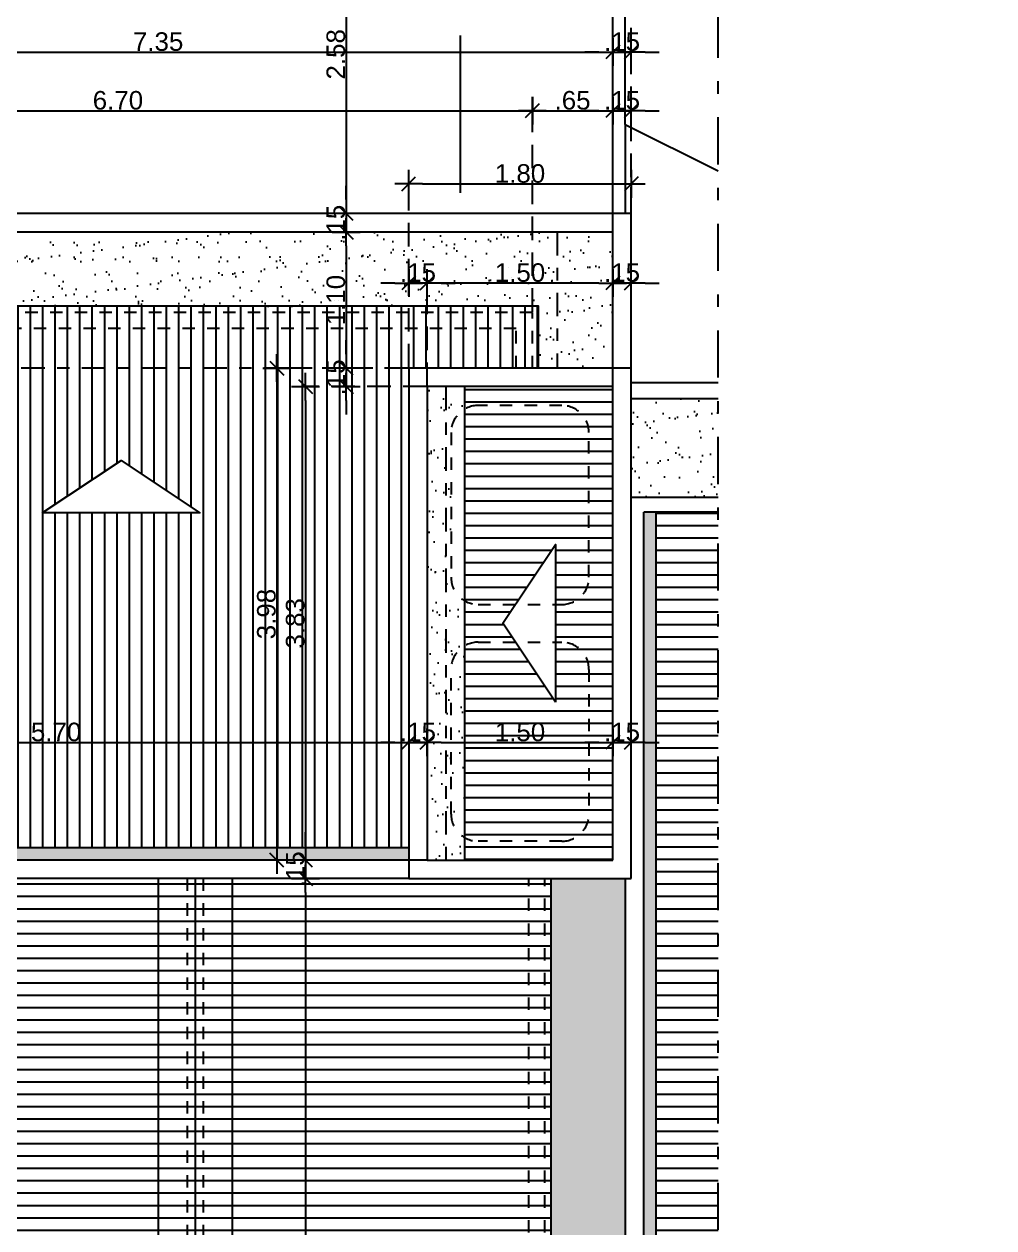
# Model space of a CAD drawing. Header units: millimetres. Extents: x 1974 to 2225, y 1614 to 1800.
# Drawn here: x 2063.45 to 2071.29, y 1635.02 to 1644.76 of the extents above; entities that cross this region are included whole.
import ezdxf

# ---------------------------------------------------------------- set-up
doc = ezdxf.new("R2010")
doc.units = ezdxf.units.MM
doc.header["$LTSCALE"] = 0.03
doc.header["$PDMODE"] = 34
doc.linetypes.add('DASHDOT', pattern=[25.4, 12.7, -6.35, 0, -6.35])
doc.linetypes.add('HIDDEN', pattern=[9.525, 6.35, -3.175])
for name, color, linetype in [('COTA', 250, 'Continuous'), ('PL09', 9, 'Continuous'), ('PL250', 250, 'Continuous'), ('PL251', 251, 'Continuous'), ('PL3', 3, 'Continuous'), ('PL4', 4, 'Continuous'), ('PL5', 5, 'Continuous'), ('PL6', 6, 'Continuous'), ('Projeção', 250, 'HIDDEN')]:
    doc.layers.add(name, color=color, linetype=linetype)
doc.styles.get("Standard").update_dxf_attribs({"font": 'arial.ttf'})
doc.dimstyles.new('TICK01', dxfattribs={"dimscale": 0, "dimtxt": 2, "dimasz": 1.5, "dimexe": 0.18, "dimexo": 0.06, "dimgap": 0.09, "dimtad": 1, "dimzin": 4, "dimdsep": 46, "dimtxsty": 'Standard', "dimblk": 'TICK1', "dimcen": 0.09, "dimclrd": 256, "dimclre": 256, "dimclrt": 4, "dimaunit": 1, "dimadec": 0, "dimazin": 0, "dimtfac": 1, "dimtix": 1, "dimtmove": 2, "dimatfit": 3, "dimldrblk": 'TICK1', "dimfxl": 1, "dimtolj": 1, "dimtzin": 12, "dimarcsym": 0})
pattern_1 = [(0, (0, 0), (0, 0.1), [])]

# ---------------------------------------------------------------- blocks, each defined once
blk = doc.blocks.new('TICK1')
for p, q in [((0, 1), (0, -1)), ((-1, 0), (1, 0)), ((0.5, 0.5), (-0.5, -0.5))]:
    blk.add_line(p, q)
blk = doc.blocks.new('*D66')
at = {"layer": 'COTA', "linetype": 'HIDDEN', "lineweight": -2, "transparency": 16777216}
for p, q in [((2060.8561, 1643.0779), (2060.8561, 1644.0688)), ((2067.5581, 1642.4279), (2067.5581, 1644.0688))]:
    blk.add_line(p, q, dxfattribs=at)
at = {"layer": 'COTA', "lineweight": -2, "transparency": 16777216}
blk.add_line((2060.9686, 1644.0553), (2067.4456, 1644.0553), dxfattribs=at)
at = {"layer": 'DEFPOINTS', "color": 0, "transparency": 16777216}
for p in [(2067.5581, 1644.0553), (2060.8561, 1643.0734), (2067.5581, 1642.4234)]:
    blk.add_point(p, dxfattribs=at)
at = {"layer": 'COTA', "lineweight": -2, "transparency": 16777216, "xscale": 0.112499999905691, "yscale": 0.112499999905691, "zscale": 0.112499999905691, "rotation": 180}
blk.add_blockref('TICK1', (2060.8561, 1644.0553), dxfattribs=at)
at = {"layer": 'COTA', "lineweight": -2, "transparency": 16777216, "xscale": 0.112499999905691, "yscale": 0.112499999905691, "zscale": 0.112499999905691}
blk.add_blockref('TICK1', (2067.5581, 1644.0553), dxfattribs=at)
at = {"layer": 'COTA', "color": 4, "transparency": 16777216, "insert": (2064.2071, 1644.1386), "char_height": 0.15, "attachment_point": 5}
blk.add_mtext('\\A1;6.70', dxfattribs=at)
blk = doc.blocks.new('*D67')
at = {"layer": 'COTA', "linetype": 'HIDDEN', "lineweight": -2, "transparency": 16777216}
for p, q in [((2067.5581, 1642.4279), (2067.5581, 1644.0688)), ((2068.2081, 1643.0779), (2068.2081, 1644.0688))]:
    blk.add_line(p, q, dxfattribs=at)
at = {"layer": 'COTA', "lineweight": -2, "transparency": 16777216}
blk.add_line((2067.6706, 1644.0553), (2068.0956, 1644.0553), dxfattribs=at)
at = {"layer": 'DEFPOINTS', "color": 0, "transparency": 16777216}
for p in [(2068.2081, 1644.0553), (2068.2081, 1643.0734), (2067.5581, 1642.4234)]:
    blk.add_point(p, dxfattribs=at)
at = {"layer": 'COTA', "lineweight": -2, "transparency": 16777216, "xscale": 0.112499999905691, "yscale": 0.112499999905691, "zscale": 0.112499999905691, "rotation": 180}
blk.add_blockref('TICK1', (2067.5581, 1644.0553), dxfattribs=at)
at = {"layer": 'COTA', "lineweight": -2, "transparency": 16777216, "xscale": 0.112499999905691, "yscale": 0.112499999905691, "zscale": 0.112499999905691}
blk.add_blockref('TICK1', (2068.2081, 1644.0553), dxfattribs=at)
at = {"layer": 'COTA', "color": 4, "transparency": 16777216, "insert": (2067.8831, 1644.1386), "char_height": 0.15, "attachment_point": 5}
blk.add_mtext('\\A1;.65', dxfattribs=at)
blk = doc.blocks.new('*D68')
at = {"layer": 'COTA', "lineweight": -2, "transparency": 16777216}
for p, q in [((2068.0956, 1644.0553), (2067.9831, 1644.0553)), ((2068.2081, 1644.0553), (2068.3581, 1644.0553)), ((2068.4706, 1644.0553), (2068.5831, 1644.0553))]:
    blk.add_line(p, q, dxfattribs=at)
at = {"layer": 'COTA', "linetype": 'HIDDEN', "lineweight": -2, "transparency": 16777216}
for p, q in [((2068.2081, 1643.0779), (2068.2081, 1644.0688)), ((2068.3581, 1643.2279), (2068.3581, 1644.0688))]:
    blk.add_line(p, q, dxfattribs=at)
at = {"layer": 'DEFPOINTS', "color": 0, "transparency": 16777216}
for p in [(2068.3581, 1644.0553), (2068.3581, 1643.2234), (2068.2081, 1643.0734)]:
    blk.add_point(p, dxfattribs=at)
at = {"layer": 'COTA', "lineweight": -2, "transparency": 16777216, "xscale": 0.112499999905691, "yscale": 0.112499999905691, "zscale": 0.112499999905691}
blk.add_blockref('TICK1', (2068.2081, 1644.0553), dxfattribs=at)
at = {"layer": 'COTA', "lineweight": -2, "transparency": 16777216, "xscale": 0.112499999905691, "yscale": 0.112499999905691, "zscale": 0.112499999905691, "rotation": 180}
blk.add_blockref('TICK1', (2068.3581, 1644.0553), dxfattribs=at)
at = {"layer": 'COTA', "color": 4, "transparency": 16777216, "insert": (2068.2831, 1644.1386), "char_height": 0.15, "attachment_point": 5}
blk.add_mtext('\\A1;.15', dxfattribs=at)
blk = doc.blocks.new('*D70')
at = {"layer": 'COTA', "linetype": 'HIDDEN', "lineweight": -2, "transparency": 16777216}
for p, q in [((2060.8561, 1644.0598), (2060.8561, 1644.5435)), ((2068.2081, 1644.0598), (2068.2081, 1644.5435))]:
    blk.add_line(p, q, dxfattribs=at)
at = {"layer": 'COTA', "lineweight": -2, "transparency": 16777216}
blk.add_line((2060.9686, 1644.53), (2068.0956, 1644.53), dxfattribs=at)
at = {"layer": 'DEFPOINTS', "color": 0, "transparency": 16777216}
for p in [(2068.2081, 1644.53), (2060.8561, 1644.0553), (2068.2081, 1644.0553)]:
    blk.add_point(p, dxfattribs=at)
at = {"layer": 'COTA', "lineweight": -2, "transparency": 16777216, "xscale": 0.112499999905691, "yscale": 0.112499999905691, "zscale": 0.112499999905691, "rotation": 180}
blk.add_blockref('TICK1', (2060.8561, 1644.53), dxfattribs=at)
at = {"layer": 'COTA', "lineweight": -2, "transparency": 16777216, "xscale": 0.112499999905691, "yscale": 0.112499999905691, "zscale": 0.112499999905691}
blk.add_blockref('TICK1', (2068.2081, 1644.53), dxfattribs=at)
at = {"layer": 'COTA', "color": 4, "transparency": 16777216, "insert": (2064.5321, 1644.6134), "char_height": 0.15, "attachment_point": 5}
blk.add_mtext('\\A1;7.35', dxfattribs=at)
blk = doc.blocks.new('*D71')
at = {"layer": 'COTA', "linetype": 'HIDDEN', "lineweight": -2, "transparency": 16777216}
for p, q in [((2068.2081, 1644.0598), (2068.2081, 1644.5435)), ((2068.3581, 1644.0598), (2068.3581, 1644.5435))]:
    blk.add_line(p, q, dxfattribs=at)
at = {"layer": 'COTA', "lineweight": -2, "transparency": 16777216}
for p, q in [((2068.0956, 1644.53), (2067.9831, 1644.53)), ((2068.2081, 1644.53), (2068.3581, 1644.53)), ((2068.4706, 1644.53), (2068.5831, 1644.53))]:
    blk.add_line(p, q, dxfattribs=at)
at = {"layer": 'DEFPOINTS', "color": 0, "transparency": 16777216}
for p in [(2068.3581, 1644.53), (2068.2081, 1644.0553), (2068.3581, 1644.0553)]:
    blk.add_point(p, dxfattribs=at)
at = {"layer": 'COTA', "lineweight": -2, "transparency": 16777216, "xscale": 0.112499999905691, "yscale": 0.112499999905691, "zscale": 0.112499999905691}
blk.add_blockref('TICK1', (2068.2081, 1644.53), dxfattribs=at)
at = {"layer": 'COTA', "lineweight": -2, "transparency": 16777216, "xscale": 0.112499999905691, "yscale": 0.112499999905691, "zscale": 0.112499999905691, "rotation": 180}
blk.add_blockref('TICK1', (2068.3581, 1644.53), dxfattribs=at)
at = {"layer": 'COTA', "color": 4, "transparency": 16777216, "insert": (2068.2831, 1644.6133), "char_height": 0.15, "attachment_point": 5}
blk.add_mtext('\\A1;.15', dxfattribs=at)
blk = doc.blocks.new('*D72')
at = {"layer": 'COTA', "linetype": 'HIDDEN', "lineweight": -2, "transparency": 16777216}
for p, q in [((2060.7061, 1644.5345), (2060.7061, 1644.9733)), ((2068.3581, 1644.5345), (2068.3581, 1644.9733))]:
    blk.add_line(p, q, dxfattribs=at)
at = {"layer": 'COTA', "lineweight": -2, "transparency": 16777216}
blk.add_line((2060.8186, 1644.9598), (2068.2456, 1644.9598), dxfattribs=at)
at = {"layer": 'DEFPOINTS', "color": 0, "transparency": 16777216}
for p in [(2068.3581, 1644.9598), (2060.7061, 1644.53), (2068.3581, 1644.53)]:
    blk.add_point(p, dxfattribs=at)
at = {"layer": 'COTA', "lineweight": -2, "transparency": 16777216, "xscale": 0.112499999905691, "yscale": 0.112499999905691, "zscale": 0.112499999905691, "rotation": 180}
blk.add_blockref('TICK1', (2060.7061, 1644.9598), dxfattribs=at)
at = {"layer": 'COTA', "lineweight": -2, "transparency": 16777216, "xscale": 0.112499999905691, "yscale": 0.112499999905691, "zscale": 0.112499999905691}
blk.add_blockref('TICK1', (2068.3581, 1644.9598), dxfattribs=at)
at = {"layer": 'COTA', "color": 4, "transparency": 16777216, "insert": (2064.5321, 1645.0432), "char_height": 0.15, "attachment_point": 5}
blk.add_mtext('\\A1;7.65', dxfattribs=at)
blk = doc.blocks.new('*D73')
at = {"layer": 'COTA', "lineweight": -2, "transparency": 16777216}
for p, q in [((2068.0956, 1642.6614), (2067.9831, 1642.6614)), ((2068.3581, 1642.6614), (2068.2081, 1642.6614)), ((2068.4706, 1642.6614), (2068.5831, 1642.6614))]:
    blk.add_line(p, q, dxfattribs=at)
at = {"layer": 'COTA', "linetype": 'HIDDEN', "lineweight": -2, "transparency": 16777216}
for p, q in [((2068.2081, 1641.8279), (2068.2081, 1642.6749)), ((2068.3581, 1641.8609), (2068.3581, 1642.6749))]:
    blk.add_line(p, q, dxfattribs=at)
at = {"layer": 'DEFPOINTS', "color": 0, "transparency": 16777216}
for p in [(2068.2081, 1642.6614), (2068.2081, 1641.8234), (2068.3581, 1641.8564)]:
    blk.add_point(p, dxfattribs=at)
at = {"layer": 'COTA', "lineweight": -2, "transparency": 16777216, "xscale": 0.112499999905691, "yscale": 0.112499999905691, "zscale": 0.112499999905691}
blk.add_blockref('TICK1', (2068.2081, 1642.6614), dxfattribs=at)
at = {"layer": 'COTA', "lineweight": -2, "transparency": 16777216, "xscale": 0.112499999905691, "yscale": 0.112499999905691, "zscale": 0.112499999905691, "rotation": 180}
blk.add_blockref('TICK1', (2068.3581, 1642.6614), dxfattribs=at)
at = {"layer": 'COTA', "color": 4, "transparency": 16777216, "insert": (2068.2831, 1642.7448), "char_height": 0.15, "attachment_point": 5}
blk.add_mtext('\\A1;.15', dxfattribs=at)
blk = doc.blocks.new('*D74')
at = {"layer": 'COTA', "linetype": 'HIDDEN', "lineweight": -2, "transparency": 16777216}
for p, q in [((2066.7081, 1641.8279), (2066.7081, 1642.6749)), ((2068.2081, 1641.8279), (2068.2081, 1642.6749))]:
    blk.add_line(p, q, dxfattribs=at)
at = {"layer": 'COTA', "lineweight": -2, "transparency": 16777216}
blk.add_line((2068.0956, 1642.6614), (2066.8206, 1642.6614), dxfattribs=at)
at = {"layer": 'DEFPOINTS', "color": 0, "transparency": 16777216}
for p in [(2066.7081, 1642.6614), (2066.7081, 1641.8234), (2068.2081, 1641.8234)]:
    blk.add_point(p, dxfattribs=at)
at = {"layer": 'COTA', "lineweight": -2, "transparency": 16777216, "xscale": 0.112499999905691, "yscale": 0.112499999905691, "zscale": 0.112499999905691, "rotation": 180}
blk.add_blockref('TICK1', (2066.7081, 1642.6614), dxfattribs=at)
at = {"layer": 'COTA', "lineweight": -2, "transparency": 16777216, "xscale": 0.112499999905691, "yscale": 0.112499999905691, "zscale": 0.112499999905691}
blk.add_blockref('TICK1', (2068.2081, 1642.6614), dxfattribs=at)
at = {"layer": 'COTA', "color": 4, "transparency": 16777216, "insert": (2067.4581, 1642.7448), "char_height": 0.15, "attachment_point": 5}
blk.add_mtext('\\A1;1.50', dxfattribs=at)
blk = doc.blocks.new('*D75')
at = {"layer": 'COTA', "lineweight": -2, "transparency": 16777216}
for p, q in [((2066.4456, 1642.6614), (2066.3331, 1642.6614)), ((2066.7081, 1642.6614), (2066.5581, 1642.6614)), ((2066.8206, 1642.6614), (2066.9331, 1642.6614))]:
    blk.add_line(p, q, dxfattribs=at)
at = {"layer": 'COTA', "linetype": 'HIDDEN', "lineweight": -2, "transparency": 16777216}
for p, q in [((2066.5581, 1641.9779), (2066.5581, 1642.6749)), ((2066.7081, 1641.8279), (2066.7081, 1642.6749))]:
    blk.add_line(p, q, dxfattribs=at)
at = {"layer": 'DEFPOINTS', "color": 0, "transparency": 16777216}
for p in [(2066.5581, 1642.6614), (2066.5581, 1641.9734), (2066.7081, 1641.8234)]:
    blk.add_point(p, dxfattribs=at)
at = {"layer": 'COTA', "lineweight": -2, "transparency": 16777216, "xscale": 0.112499999905691, "yscale": 0.112499999905691, "zscale": 0.112499999905691}
blk.add_blockref('TICK1', (2066.5581, 1642.6614), dxfattribs=at)
at = {"layer": 'COTA', "lineweight": -2, "transparency": 16777216, "xscale": 0.112499999905691, "yscale": 0.112499999905691, "zscale": 0.112499999905691, "rotation": 180}
blk.add_blockref('TICK1', (2066.7081, 1642.6614), dxfattribs=at)
at = {"layer": 'COTA', "color": 4, "transparency": 16777216, "insert": (2066.6331, 1642.7448), "char_height": 0.15, "attachment_point": 5}
blk.add_mtext('\\A1;.15', dxfattribs=at)
blk = doc.blocks.new('*D76')
at = {"layer": 'COTA', "linetype": 'HIDDEN', "lineweight": -2, "transparency": 16777216}
for p, q in [((2066.5581, 1642.6659), (2066.5581, 1643.4768)), ((2068.3581, 1642.6659), (2068.3581, 1643.4768))]:
    blk.add_line(p, q, dxfattribs=at)
at = {"layer": 'COTA', "lineweight": -2, "transparency": 16777216}
blk.add_line((2066.6706, 1643.4633), (2068.2456, 1643.4633), dxfattribs=at)
at = {"layer": 'DEFPOINTS', "color": 0, "transparency": 16777216}
for p in [(2068.3581, 1643.4633), (2066.5581, 1642.6614), (2068.3581, 1642.6614)]:
    blk.add_point(p, dxfattribs=at)
at = {"layer": 'COTA', "lineweight": -2, "transparency": 16777216, "xscale": 0.112499999905691, "yscale": 0.112499999905691, "zscale": 0.112499999905691, "rotation": 180}
blk.add_blockref('TICK1', (2066.5581, 1643.4633), dxfattribs=at)
at = {"layer": 'COTA', "lineweight": -2, "transparency": 16777216, "xscale": 0.112499999905691, "yscale": 0.112499999905691, "zscale": 0.112499999905691}
blk.add_blockref('TICK1', (2068.3581, 1643.4633), dxfattribs=at)
at = {"layer": 'COTA', "color": 4, "transparency": 16777216, "insert": (2067.4581, 1643.5466), "char_height": 0.15, "attachment_point": 5}
blk.add_mtext('\\A1;1.80', dxfattribs=at)
blk = doc.blocks.new('*D79')
at = {"layer": 'COTA', "linetype": 'HIDDEN', "lineweight": -2, "transparency": 16777216}
for p, q in [((2060.8561, 1638.95), (2060.8561, 1638.959)), ((2066.5581, 1638.95), (2066.5581, 1638.959))]:
    blk.add_line(p, q, dxfattribs=at)
at = {"layer": 'COTA', "lineweight": -2, "transparency": 16777216}
blk.add_line((2060.9686, 1638.9455), (2066.4456, 1638.9455), dxfattribs=at)
at = {"layer": 'DEFPOINTS', "color": 0, "transparency": 16777216}
for p in [(2060.8561, 1638.9455), (2066.5581, 1638.9455), (2066.5581, 1638.9455)]:
    blk.add_point(p, dxfattribs=at)
at = {"layer": 'COTA', "lineweight": -2, "transparency": 16777216, "xscale": 0.112499999905691, "yscale": 0.112499999905691, "zscale": 0.112499999905691, "rotation": 180}
blk.add_blockref('TICK1', (2060.8561, 1638.9455), dxfattribs=at)
at = {"layer": 'COTA', "lineweight": -2, "transparency": 16777216, "xscale": 0.112499999905691, "yscale": 0.112499999905691, "zscale": 0.112499999905691}
blk.add_blockref('TICK1', (2066.5581, 1638.9455), dxfattribs=at)
at = {"layer": 'COTA', "color": 4, "transparency": 16777216, "insert": (2063.7071, 1639.0288), "char_height": 0.15, "attachment_point": 5}
blk.add_mtext('\\A1;5.70', dxfattribs=at)
blk = doc.blocks.new('*D80')
at = {"layer": 'COTA', "lineweight": -2, "transparency": 16777216}
for p, q in [((2066.4456, 1638.9455), (2066.3331, 1638.9455)), ((2066.5581, 1638.9455), (2066.7081, 1638.9455)), ((2066.8206, 1638.9455), (2066.9331, 1638.9455))]:
    blk.add_line(p, q, dxfattribs=at)
at = {"layer": 'COTA', "linetype": 'HIDDEN', "lineweight": -2, "transparency": 16777216}
for p, q in [((2066.5581, 1638.95), (2066.5581, 1638.959)), ((2066.7081, 1638.95), (2066.7081, 1638.959))]:
    blk.add_line(p, q, dxfattribs=at)
at = {"layer": 'DEFPOINTS', "color": 0, "transparency": 16777216}
for p in [(2066.5581, 1638.9455), (2066.7081, 1638.9455), (2066.7081, 1638.9455)]:
    blk.add_point(p, dxfattribs=at)
at = {"layer": 'COTA', "lineweight": -2, "transparency": 16777216, "xscale": 0.112499999905691, "yscale": 0.112499999905691, "zscale": 0.112499999905691}
blk.add_blockref('TICK1', (2066.5581, 1638.9455), dxfattribs=at)
at = {"layer": 'COTA', "lineweight": -2, "transparency": 16777216, "xscale": 0.112499999905691, "yscale": 0.112499999905691, "zscale": 0.112499999905691, "rotation": 180}
blk.add_blockref('TICK1', (2066.7081, 1638.9455), dxfattribs=at)
at = {"layer": 'COTA', "color": 4, "transparency": 16777216, "insert": (2066.6331, 1639.0288), "char_height": 0.15, "attachment_point": 5}
blk.add_mtext('\\A1;.15', dxfattribs=at)
blk = doc.blocks.new('*D81')
at = {"layer": 'COTA', "linetype": 'HIDDEN', "lineweight": -2, "transparency": 16777216}
for p, q in [((2066.7081, 1638.95), (2066.7081, 1638.959)), ((2068.2081, 1638.95), (2068.2081, 1638.959))]:
    blk.add_line(p, q, dxfattribs=at)
at = {"layer": 'COTA', "lineweight": -2, "transparency": 16777216}
blk.add_line((2066.8206, 1638.9455), (2068.0956, 1638.9455), dxfattribs=at)
at = {"layer": 'DEFPOINTS', "color": 0, "transparency": 16777216}
for p in [(2066.7081, 1638.9455), (2068.2081, 1638.9455), (2068.2081, 1638.9455)]:
    blk.add_point(p, dxfattribs=at)
at = {"layer": 'COTA', "lineweight": -2, "transparency": 16777216, "xscale": 0.112499999905691, "yscale": 0.112499999905691, "zscale": 0.112499999905691, "rotation": 180}
blk.add_blockref('TICK1', (2066.7081, 1638.9455), dxfattribs=at)
at = {"layer": 'COTA', "lineweight": -2, "transparency": 16777216, "xscale": 0.112499999905691, "yscale": 0.112499999905691, "zscale": 0.112499999905691}
blk.add_blockref('TICK1', (2068.2081, 1638.9455), dxfattribs=at)
at = {"layer": 'COTA', "color": 4, "transparency": 16777216, "insert": (2067.4581, 1639.0288), "char_height": 0.15, "attachment_point": 5}
blk.add_mtext('\\A1;1.50', dxfattribs=at)
blk = doc.blocks.new('*D82')
at = {"layer": 'COTA', "lineweight": -2, "transparency": 16777216}
for p, q in [((2068.0956, 1638.9455), (2067.9831, 1638.9455)), ((2068.2081, 1638.9455), (2068.3581, 1638.9455)), ((2068.4706, 1638.9455), (2068.5831, 1638.9455))]:
    blk.add_line(p, q, dxfattribs=at)
at = {"layer": 'COTA', "linetype": 'HIDDEN', "lineweight": -2, "transparency": 16777216}
for p, q in [((2068.2081, 1638.95), (2068.2081, 1638.959)), ((2068.3581, 1638.95), (2068.3581, 1638.959))]:
    blk.add_line(p, q, dxfattribs=at)
at = {"layer": 'DEFPOINTS', "color": 0, "transparency": 16777216}
for p in [(2068.2081, 1638.9455), (2068.3581, 1638.9455), (2068.3581, 1638.9455)]:
    blk.add_point(p, dxfattribs=at)
at = {"layer": 'COTA', "lineweight": -2, "transparency": 16777216, "xscale": 0.112499999905691, "yscale": 0.112499999905691, "zscale": 0.112499999905691}
blk.add_blockref('TICK1', (2068.2081, 1638.9455), dxfattribs=at)
at = {"layer": 'COTA', "lineweight": -2, "transparency": 16777216, "xscale": 0.112499999905691, "yscale": 0.112499999905691, "zscale": 0.112499999905691, "rotation": 180}
blk.add_blockref('TICK1', (2068.3581, 1638.9455), dxfattribs=at)
at = {"layer": 'COTA', "color": 4, "transparency": 16777216, "insert": (2068.2831, 1639.0288), "char_height": 0.15, "attachment_point": 5}
blk.add_mtext('\\A1;.15', dxfattribs=at)
blk = doc.blocks.new('*D169')
at = {"layer": 'COTA', "linetype": 'HIDDEN', "lineweight": -2, "transparency": 16777216}
for p, q in [((2066.0574, 1645.7994), (2066.0664, 1645.7994)), ((2066.0484, 1643.2234), (2066.0394, 1643.2234))]:
    blk.add_line(p, q, dxfattribs=at)
at = {"layer": 'COTA', "lineweight": -2, "transparency": 16777216}
blk.add_line((2066.0529, 1645.6869), (2066.0529, 1643.3359), dxfattribs=at)
at = {"layer": 'DEFPOINTS', "color": 0, "transparency": 16777216}
for p in [(2066.0529, 1645.7994), (2066.0529, 1643.2234), (2066.0529, 1643.2234)]:
    blk.add_point(p, dxfattribs=at)
at = {"layer": 'COTA', "lineweight": -2, "transparency": 16777216, "xscale": 0.112499999905691, "yscale": 0.112499999905691, "zscale": 0.112499999905691}
for p, rotation in [((2066.0529, 1645.7994), 90), ((2066.0529, 1643.2234), 270)]:
    blk.add_blockref('TICK1', p, dxfattribs=dict(at, rotation=rotation))
at = {"layer": 'COTA', "color": 4, "transparency": 16777216, "insert": (2065.9695, 1644.5114), "char_height": 0.15, "attachment_point": 5, "rotation": 90}
blk.add_mtext('\\A1;2.58', dxfattribs=at)
blk = doc.blocks.new('*D170')
at = {"layer": 'COTA', "lineweight": -2, "transparency": 16777216}
for p, q in [((2066.0529, 1643.3359), (2066.0529, 1643.4484)), ((2066.0529, 1643.2234), (2066.0529, 1643.0734)), ((2066.0529, 1642.9609), (2066.0529, 1642.8484))]:
    blk.add_line(p, q, dxfattribs=at)
at = {"layer": 'COTA', "linetype": 'HIDDEN', "lineweight": -2, "transparency": 16777216}
for p, q in [((2066.0484, 1643.2234), (2066.0394, 1643.2234)), ((2066.0574, 1643.0734), (2066.0664, 1643.0734))]:
    blk.add_line(p, q, dxfattribs=at)
at = {"layer": 'DEFPOINTS', "color": 0, "transparency": 16777216}
for p in [(2066.0529, 1643.2234), (2066.0529, 1643.0734), (2066.0529, 1643.0734)]:
    blk.add_point(p, dxfattribs=at)
at = {"layer": 'COTA', "lineweight": -2, "transparency": 16777216, "xscale": 0.112499999905691, "yscale": 0.112499999905691, "zscale": 0.112499999905691}
for p, rotation in [((2066.0529, 1643.2234), 270), ((2066.0529, 1643.0734), 90)]:
    blk.add_blockref('TICK1', p, dxfattribs=dict(at, rotation=rotation))
at = {"layer": 'COTA', "color": 4, "transparency": 16777216, "insert": (2065.9695, 1643.1484), "char_height": 0.15, "attachment_point": 5, "rotation": 90}
blk.add_mtext('\\A1;.15', dxfattribs=at)
blk = doc.blocks.new('*D171')
at = {"layer": 'COTA', "linetype": 'HIDDEN', "lineweight": -2, "transparency": 16777216}
for p, q in [((2066.0574, 1643.0734), (2066.0664, 1643.0734)), ((2066.5536, 1641.9734), (2066.0394, 1641.9734))]:
    blk.add_line(p, q, dxfattribs=at)
at = {"layer": 'COTA', "lineweight": -2, "transparency": 16777216}
blk.add_line((2066.0529, 1642.9609), (2066.0529, 1642.0859), dxfattribs=at)
at = {"layer": 'DEFPOINTS', "color": 0, "transparency": 16777216}
for p in [(2066.0529, 1643.0734), (2066.0529, 1641.9734), (2066.5581, 1641.9734)]:
    blk.add_point(p, dxfattribs=at)
at = {"layer": 'COTA', "lineweight": -2, "transparency": 16777216, "xscale": 0.112499999905691, "yscale": 0.112499999905691, "zscale": 0.112499999905691}
for p, rotation in [((2066.0529, 1643.0734), 90), ((2066.0529, 1641.9734), 270)]:
    blk.add_blockref('TICK1', p, dxfattribs=dict(at, rotation=rotation))
at = {"layer": 'COTA', "color": 4, "transparency": 16777216, "insert": (2065.9695, 1642.5234), "char_height": 0.15, "attachment_point": 5, "rotation": 90}
blk.add_mtext('\\A1;1.10', dxfattribs=at)
blk = doc.blocks.new('*D172')
at = {"layer": 'COTA', "lineweight": -2, "transparency": 16777216}
for p, q in [((2066.0529, 1642.0859), (2066.0529, 1642.1984)), ((2066.0529, 1641.9734), (2066.0529, 1641.8234)), ((2066.0529, 1641.7109), (2066.0529, 1641.5984))]:
    blk.add_line(p, q, dxfattribs=at)
at = {"layer": 'COTA', "linetype": 'HIDDEN', "lineweight": -2, "transparency": 16777216}
for p, q in [((2066.5536, 1641.9734), (2066.0394, 1641.9734)), ((2066.7036, 1641.8234), (2066.0394, 1641.8234))]:
    blk.add_line(p, q, dxfattribs=at)
at = {"layer": 'DEFPOINTS', "color": 0, "transparency": 16777216}
for p in [(2066.5581, 1641.9734), (2066.0529, 1641.8234), (2066.7081, 1641.8234)]:
    blk.add_point(p, dxfattribs=at)
at = {"layer": 'COTA', "lineweight": -2, "transparency": 16777216, "xscale": 0.112499999905691, "yscale": 0.112499999905691, "zscale": 0.112499999905691}
for p, rotation in [((2066.0529, 1641.9734), 270), ((2066.0529, 1641.8234), 90)]:
    blk.add_blockref('TICK1', p, dxfattribs=dict(at, rotation=rotation))
at = {"layer": 'COTA', "color": 4, "transparency": 16777216, "insert": (2065.9695, 1641.8984), "char_height": 0.15, "attachment_point": 5, "rotation": 90}
blk.add_mtext('\\A1;.15', dxfattribs=at)
blk = doc.blocks.new('*D173')
at = {"layer": 'COTA', "linetype": 'HIDDEN', "lineweight": -2, "transparency": 16777216}
for p, q in [((2066.7036, 1641.8234), (2065.7108, 1641.8234)), ((2066.7036, 1637.9934), (2065.7108, 1637.9934))]:
    blk.add_line(p, q, dxfattribs=at)
at = {"layer": 'COTA', "lineweight": -2, "transparency": 16777216}
blk.add_line((2065.7243, 1641.7109), (2065.7243, 1638.1059), dxfattribs=at)
at = {"layer": 'DEFPOINTS', "color": 0, "transparency": 16777216}
for p in [(2066.7081, 1641.8234), (2065.7243, 1637.9934), (2066.7081, 1637.9934)]:
    blk.add_point(p, dxfattribs=at)
at = {"layer": 'COTA', "lineweight": -2, "transparency": 16777216, "xscale": 0.112499999905691, "yscale": 0.112499999905691, "zscale": 0.112499999905691}
for p, rotation in [((2065.7243, 1641.8234), 90), ((2065.7243, 1637.9934), 270)]:
    blk.add_blockref('TICK1', p, dxfattribs=dict(at, rotation=rotation))
at = {"layer": 'COTA', "color": 4, "transparency": 16777216, "insert": (2065.6409, 1639.9084), "char_height": 0.15, "attachment_point": 5, "rotation": 90}
blk.add_mtext('\\A1;3.83', dxfattribs=at)
blk = doc.blocks.new('*D174')
at = {"layer": 'COTA', "lineweight": -2, "transparency": 16777216}
for p, q in [((2065.7243, 1638.1059), (2065.7243, 1638.2184)), ((2065.7243, 1637.9934), (2065.7243, 1637.8434)), ((2065.7243, 1637.7309), (2065.7243, 1637.6184))]:
    blk.add_line(p, q, dxfattribs=at)
at = {"layer": 'COTA', "linetype": 'HIDDEN', "lineweight": -2, "transparency": 16777216}
for p, q in [((2066.7036, 1637.9934), (2065.7108, 1637.9934)), ((2066.5536, 1637.8434), (2065.7108, 1637.8434))]:
    blk.add_line(p, q, dxfattribs=at)
at = {"layer": 'DEFPOINTS', "color": 0, "transparency": 16777216}
for p in [(2066.7081, 1637.9934), (2065.7243, 1637.8434), (2066.5581, 1637.8434)]:
    blk.add_point(p, dxfattribs=at)
at = {"layer": 'COTA', "lineweight": -2, "transparency": 16777216, "xscale": 0.112499999905691, "yscale": 0.112499999905691, "zscale": 0.112499999905691}
for p, rotation in [((2065.7243, 1637.9934), 270), ((2065.7243, 1637.8434), 90)]:
    blk.add_blockref('TICK1', p, dxfattribs=dict(at, rotation=rotation))
at = {"layer": 'COTA', "color": 4, "transparency": 16777216, "insert": (2065.6409, 1637.9184), "char_height": 0.15, "attachment_point": 5, "rotation": 90}
blk.add_mtext('\\A1;.15', dxfattribs=at)
blk = doc.blocks.new('*D175')
at = {"layer": 'COTA', "linetype": 'HIDDEN', "lineweight": -2, "transparency": 16777216}
for p, q in [((2066.5536, 1637.8434), (2065.7108, 1637.8434)), ((2067.7056, 1625.7814), (2065.7108, 1625.7814))]:
    blk.add_line(p, q, dxfattribs=at)
at = {"layer": 'COTA', "lineweight": -2, "transparency": 16777216}
blk.add_line((2065.7243, 1637.7309), (2065.7243, 1625.8939), dxfattribs=at)
at = {"layer": 'DEFPOINTS', "color": 0, "transparency": 16777216}
for p in [(2066.5581, 1637.8434), (2065.7243, 1625.7814), (2067.7101, 1625.7814)]:
    blk.add_point(p, dxfattribs=at)
at = {"layer": 'COTA', "lineweight": -2, "transparency": 16777216, "xscale": 0.112499999905691, "yscale": 0.112499999905691, "zscale": 0.112499999905691}
for p, rotation in [((2065.7243, 1637.8434), 90), ((2065.7243, 1625.7814), 270)]:
    blk.add_blockref('TICK1', p, dxfattribs=dict(at, rotation=rotation))
at = {"layer": 'COTA', "color": 4, "transparency": 16777216, "insert": (2065.6409, 1631.8124), "char_height": 0.15, "attachment_point": 5, "rotation": 90}
blk.add_mtext('\\A1;12.06', dxfattribs=at)
blk = doc.blocks.new('*D177')
at = {"layer": 'COTA', "linetype": 'HIDDEN', "lineweight": -2, "transparency": 16777216}
for p, q in [((2066.0484, 1641.9734), (2065.4778, 1641.9734)), ((2066.0484, 1637.9934), (2065.4778, 1637.9934))]:
    blk.add_line(p, q, dxfattribs=at)
at = {"layer": 'COTA', "lineweight": -2, "transparency": 16777216}
blk.add_line((2065.4913, 1641.8609), (2065.4913, 1638.1059), dxfattribs=at)
at = {"layer": 'DEFPOINTS', "color": 0, "transparency": 16777216}
for p in [(2066.0529, 1641.9734), (2065.4913, 1637.9934), (2066.0529, 1637.9934)]:
    blk.add_point(p, dxfattribs=at)
at = {"layer": 'COTA', "lineweight": -2, "transparency": 16777216, "xscale": 0.112499999905691, "yscale": 0.112499999905691, "zscale": 0.112499999905691}
for p, rotation in [((2065.4913, 1641.9734), 90), ((2065.4913, 1637.9934), 270)]:
    blk.add_blockref('TICK1', p, dxfattribs=dict(at, rotation=rotation))
at = {"layer": 'COTA', "color": 4, "transparency": 16777216, "insert": (2065.4079, 1639.9834), "char_height": 0.15, "attachment_point": 5, "rotation": 90}
blk.add_mtext('\\A1;3.98', dxfattribs=at)
blk = doc.blocks.new('CORTE75')
at = {"layer": 'PL3'}
for p, q in [((-0.6364, 0), (0, 0.6364)), ((0.6364, 0), (0, 0.6364)), ((0.6364, 0), (-0.6364, 0)), ((1.3478, 0), (1.1978, 0)), ((3.182, 0), (1.9092, 0))]:
    blk.add_line(p, q, dxfattribs=at)
blk.add_circle((0, 0), 0.45, dxfattribs=at)

msp = doc.modelspace()

# ---------------------------------------------------------------- hatches: boundary and pattern name
at = {"layer": 'PL09'}
h = msp.add_hatch(color=256, dxfattribs=at)
h.dxf.hatch_style = 1
h.paths.add_polyline_path([(2068.4601, 1640.8064), (2068.5601, 1640.8064), (2068.5601, 1625.7814), (2068.4601, 1625.7814)])
h = msp.add_hatch(color=256, dxfattribs=at)
h.dxf.hatch_style = 1
h.paths.add_polyline_path([(2061.3061, 1638.0934), (2060.8561, 1638.0934), (2060.8561, 1637.9934), (2061.3061, 1637.9934)])
h.paths.add_polyline_path([(2066.5581, 1638.0934), (2061.3061, 1638.0934), (2061.3061, 1637.9934), (2066.5581, 1637.9934)])
at = {"layer": 'PL250'}
h = msp.add_hatch(dxfattribs=at)
h.set_pattern_fill('_USER', color=256, scale=0.1, angle=90, pattern_type=0)
h.set_pattern_definition([(90, (0, 0), (-0.1, 6e-18), [])])
h.paths.add_polyline_path([(2066.5581, 1641.9734), (2061.3061, 1641.9734), (2061.3061, 1638.0934), (2066.5581, 1638.0934)], flags=17)
h.paths.add_polyline_path([(2064.8686, 1640.8018), (2063.5956, 1640.8018), (2064.2321, 1641.2261)], flags=16)
h.paths.add_polyline_path([(2067.4281, 1642.2934), (2060.8561, 1642.2934), (2060.8561, 1638.0934), (2061.3061, 1638.0934), (2061.3061, 1641.9734), (2066.5581, 1641.9734), (2067.4281, 1641.9734)])
h.paths.add_polyline_path([(2067.5581, 1642.4234), (2060.8561, 1642.4234), (2060.8561, 1642.2934), (2067.4281, 1642.2934), (2067.4281, 1641.9734), (2067.5581, 1641.9734)], flags=17)
h.paths.add_polyline_path([(2067.6081, 1642.4734), (2060.8561, 1642.4734), (2060.8561, 1642.4234), (2067.5581, 1642.4234), (2067.5581, 1641.9734), (2067.6081, 1641.9734)])
h = msp.add_hatch(dxfattribs=at)
h.set_pattern_fill('_USER', color=256, scale=0.1, pattern_type=0)
h.set_pattern_definition(pattern_1)
h.paths.add_polyline_path([(2068.0946, 1638.8732), (2068.4609, 1638.8732), (2068.4609, 1639.1823), (2068.0946, 1639.1823)], flags=9)
edge = h.paths.add_edge_path()
edge.add_line((2067.422, 1639.7559), (2067.3203, 1639.9084))
edge.add_line((2067.3203, 1639.9084), (2067.422, 1640.0609))
edge.add_line((2067.422, 1640.0609), (2067.1206, 1640.0609))
edge.add_arc((2067.1206, 1640.2809), 0.22, 239.2453, 270, ccw=False)
edge.add_line((2067.0081, 1640.0918), (2067.0081, 1639.725))
edge.add_arc((2067.1206, 1639.5359), 0.22, 90, 120.7547, ccw=False)
edge.add_line((2067.1206, 1639.7559), (2067.422, 1639.7559))
edge = h.paths.add_edge_path()
edge.add_line((2067.7447, 1640.0609), (2067.7447, 1639.7559))
edge.add_line((2067.7447, 1639.7559), (2067.7956, 1639.7559))
edge.add_arc((2067.7956, 1639.5359), 0.22, 0, 90, ccw=False)
edge.add_line((2068.0156, 1639.5359), (2068.0156, 1638.3659))
edge.add_arc((2067.7956, 1638.3659), 0.22, -90, 0, ccw=False)
edge.add_line((2067.7956, 1638.1459), (2067.1206, 1638.1459))
edge.add_arc((2067.1206, 1638.3659), 0.22, 239.2453, 270, ccw=False)
edge.add_line((2067.0081, 1638.1768), (2067.0081, 1637.9934))
edge.add_line((2067.0081, 1637.9934), (2068.2081, 1637.9934))
edge.add_line((2068.2081, 1637.9934), (2068.2081, 1641.8234))
edge.add_line((2068.2081, 1641.8234), (2067.0081, 1641.8234))
edge.add_line((2067.0081, 1641.8234), (2067.0081, 1641.64))
edge.add_arc((2067.1206, 1641.4509), 0.22, 90, 120.7547, ccw=False)
edge.add_line((2067.1206, 1641.6709), (2067.7956, 1641.6709))
edge.add_arc((2067.7956, 1641.4509), 0.22, 0, 90, ccw=False)
edge.add_line((2068.0156, 1641.4509), (2068.0156, 1640.2809))
edge.add_arc((2067.7956, 1640.2809), 0.22, -90, 0, ccw=False)
edge.add_line((2067.7956, 1640.0609), (2067.7447, 1640.0609))
h = msp.add_hatch(dxfattribs=at)
h.set_pattern_fill('_USER', color=256, scale=0.1, pattern_type=0)
h.set_pattern_definition(pattern_1)
edge = h.paths.add_edge_path()
edge.add_line((2067.7447, 1640.5449), (2067.7447, 1640.0609))
edge.add_line((2067.7447, 1640.0609), (2067.7956, 1640.0609))
edge.add_arc((2067.7956, 1640.2809), 0.22, 270, 360)
edge.add_line((2068.0156, 1640.2809), (2068.0156, 1641.4509))
edge.add_arc((2067.7956, 1641.4509), 0.22, 0, 90)
edge.add_line((2067.7956, 1641.6709), (2067.1206, 1641.6709))
edge.add_arc((2067.1206, 1641.4509), 0.22, 90, 120.7547)
edge.add_line((2067.0081, 1641.64), (2067.0081, 1640.0918))
edge.add_arc((2067.1206, 1640.2809), 0.22, 239.2453, 270)
edge.add_line((2067.1206, 1640.0609), (2067.422, 1640.0609))
edge.add_line((2067.422, 1640.0609), (2067.7447, 1640.5449))
h = msp.add_hatch(dxfattribs=at)
h.set_pattern_fill('_USER', color=256, scale=0.1, pattern_type=0)
h.set_pattern_definition(pattern_1)
h.paths.add_polyline_path([(2069.0612, 1626.3814), (2069.0612, 1640.8064), (2068.5601, 1640.8064), (2068.5601, 1625.7814), (2071.2901, 1625.7814), (2071.2901, 1626.3814)])
h = msp.add_hatch(dxfattribs=at)
h.set_pattern_fill('_USER', color=256, scale=0.1, pattern_type=0)
h.set_pattern_definition(pattern_1)
h.paths.add_polyline_path([(2067.2103, 1638.8732), (2067.6931, 1638.8732), (2067.6931, 1639.1823), (2067.2103, 1639.1823)], flags=24)
edge = h.paths.add_edge_path()
edge.add_line((2067.7447, 1639.7559), (2067.7447, 1639.2719))
edge.add_line((2067.7447, 1639.2719), (2067.422, 1639.7559))
edge.add_line((2067.422, 1639.7559), (2067.1206, 1639.7559))
edge.add_arc((2067.1206, 1639.5359), 0.22, 90, 120.7547)
edge.add_line((2067.0081, 1639.725), (2067.0081, 1638.1768))
edge.add_arc((2067.1206, 1638.3659), 0.22, 239.2453, 270)
edge.add_line((2067.1206, 1638.1459), (2067.7956, 1638.1459))
edge.add_arc((2067.7956, 1638.3659), 0.22, 270, 360)
edge.add_line((2068.0156, 1638.3659), (2068.0156, 1639.5359))
edge.add_arc((2067.7956, 1639.5359), 0.22, 0, 90)
edge.add_line((2067.7956, 1639.7559), (2067.7447, 1639.7559))
h = msp.add_hatch(dxfattribs=at)
h.set_pattern_fill('_USER', color=256, scale=0.1, pattern_type=0)
h.set_pattern_definition(pattern_1)
h.paths.add_polyline_path([(2064.5321, 1637.8434), (2061.4561, 1637.8434), (2061.4561, 1634.7474), (2062.0561, 1634.7474), (2062.0561, 1625.8094), (2063.4331, 1625.8094), (2063.4331, 1625.7814), (2064.5321, 1625.7814)])
h.paths.add_polyline_path([(2063.1719, 1632.4876), (2063.1719, 1631.2145), (2062.7476, 1631.8511)], flags=16)
h.paths.add_polyline_path([(2066.4922, 1631.2145), (2066.4922, 1632.4876), (2066.9166, 1631.8511)], flags=16)
h.paths.add_polyline_path([(2067.7101, 1637.8434), (2064.5321, 1637.8434), (2064.5321, 1625.7814), (2067.7101, 1625.7814)])
at = {"layer": 'PL251'}
h = msp.add_hatch(dxfattribs=at)
h.set_pattern_fill('AR-SAND', color=256, scale=0.005, angle=180, style=0)
h.paths.add_polyline_path([(2067.7581, 1643.0734), (2060.8561, 1643.0734), (2060.8561, 1642.4734), (2067.6081, 1642.4734), (2067.6081, 1641.9734), (2067.7581, 1641.9734)])
h.paths.add_polyline_path([(2068.2081, 1643.0734), (2067.7581, 1643.0734), (2067.7581, 1641.9734), (2068.2081, 1641.9734)])
h = msp.add_hatch(dxfattribs=at)
h.set_pattern_fill('AR-SAND', color=256, scale=0.005, angle=180, style=0)
h.paths.add_polyline_path([(2066.8581, 1641.8234), (2066.7081, 1641.8234), (2066.7081, 1637.9934), (2066.8581, 1637.9934)])
h.paths.add_polyline_path([(2066.4446, 1638.8732), (2066.8109, 1638.8732), (2066.8109, 1639.1823), (2066.4446, 1639.1823)], flags=9)
h = msp.add_hatch(dxfattribs=at)
h.set_pattern_fill('AR-SAND', color=256, scale=0.005, angle=180, style=0)
h.paths.add_polyline_path([(2067.0081, 1641.8234), (2066.8581, 1641.8234), (2066.8581, 1637.9934), (2067.0081, 1637.9934), (2067.0081, 1640.0918, -0.264423), (2066.9006, 1640.2809), (2066.9006, 1641.4509, -0.264423), (2067.0081, 1641.64)])
h = msp.add_hatch(dxfattribs=at)
h.set_pattern_fill('AR-SAND', color=256, scale=0.005, angle=180, style=0)
h.paths.add_polyline_path([(2069.0612, 1640.9264), (2069.0612, 1641.7264), (2068.3581, 1641.7264), (2068.3581, 1640.9264)])
h = msp.add_hatch(dxfattribs=at)
h.set_pattern_fill('AR-SAND', color=256, scale=0.005, angle=180, style=0)
h.paths.add_polyline_path([(2068.3101, 1637.8434), (2067.7101, 1637.8434), (2067.7101, 1625.7814), (2068.3101, 1625.7814)])

# ---------------------------------------------------------------- linework, layer by layer
at = {"color": 5, "linetype": 'DASHDOT'}
msp.add_line((2069.0612, 1626.3814), (2069.0612, 1645.7994), dxfattribs=at)
at = {"layer": 'PL250'}
for points in [[(2063.5956, 1640.8018), (2064.2321, 1641.2261), (2064.8686, 1640.8018)], [(2067.7447, 1639.2719), (2067.3203, 1639.9084), (2067.7447, 1640.5449)]]:
    msp.add_lwpolyline(points, close=True, dxfattribs=at)
at = {"layer": 'PL251'}
for p, q in [((2068.2081, 1643.2234), (2068.2081, 1645.7994)), ((2068.3081, 1643.9443), (2068.3081, 1645.7994)), ((2068.3081, 1643.9443), (2069.0612, 1643.5693)), ((2068.3081, 1643.9443), (2068.3081, 1643.2234))]:
    msp.add_line(p, q, dxfattribs=at)
at = {"layer": 'PL4'}
for points in [[(2068.3581, 1637.8434), (2068.3581, 1641.9734), (2066.5581, 1641.9734), (2066.5581, 1637.8434)], [(2068.2081, 1637.9934), (2068.2081, 1641.8234), (2066.7081, 1641.8234), (2066.7081, 1637.9934)]]:
    msp.add_lwpolyline(points, close=True, dxfattribs=at)
at = {"layer": 'PL5'}
for p, q in [((2069.0612, 1640.9264), (2068.3581, 1640.9264)), ((2068.4601, 1625.7814), (2068.4601, 1640.8064)), ((2069.0612, 1640.8064), (2068.4601, 1640.8064)), ((2066.5581, 1637.9934), (2060.8561, 1637.9934)), ((2066.5581, 1637.8434), (2060.8561, 1637.8434)), ((2068.3101, 1625.7814), (2068.3101, 1637.8434))]:
    msp.add_line(p, q, dxfattribs=at)
for points in [[(2068.3581, 1641.9734), (2068.3581, 1643.2234), (2060.7061, 1643.2234), (2060.7061, 1633.9974), (2061.3061, 1633.9974), (2061.3061, 1625.8094)], [(2068.2081, 1641.9734), (2068.2081, 1643.0734), (2060.8561, 1643.0734), (2060.8561, 1637.9934)]]:
    msp.add_lwpolyline(points, dxfattribs=at)
at = {"layer": 'PL6'}
for p, q in [((2067.0081, 1641.8234), (2067.0081, 1637.9934)), ((2068.5601, 1625.7814), (2068.5601, 1640.8064)), ((2066.5581, 1638.0934), (2060.8561, 1638.0934)), ((2064.5321, 1637.8434), (2064.5321, 1625.7814)), ((2064.8321, 1637.8434), (2064.8321, 1625.7814)), ((2065.1321, 1637.8434), (2065.1321, 1625.7814)), ((2067.7101, 1625.7814), (2067.7101, 1637.8434))]:
    msp.add_line(p, q, dxfattribs=at)
for points in [[(2067.6081, 1641.9734), (2067.6081, 1642.4734), (2060.8561, 1642.4734)], [(2068.3581, 1641.8564), (2069.0612, 1641.8564)], [(2068.3581, 1641.7264), (2069.0612, 1641.7264)]]:
    msp.add_lwpolyline(points, dxfattribs=at)
at = {"layer": 'Projeção', "linetype": 'DASHDOT', "ltscale": 0.5}
msp.add_line((2066.8581, 1641.8234), (2066.8581, 1637.9934), dxfattribs=at)
at = {"layer": 'Projeção', "linetype": 'HIDDEN', "ltscale": 0.5}
for p, q in [((2064.7671, 1637.8434), (2064.7671, 1625.7814)), ((2064.8971, 1637.8434), (2064.8971, 1625.7814)), ((2067.5301, 1625.7814), (2067.5301, 1637.8434)), ((2067.6601, 1625.7814), (2067.6601, 1637.8434))]:
    msp.add_line(p, q, dxfattribs=at)
at = {"layer": 'Projeção', "linetype": 'DASHDOT', "ltscale": 0.5}
for points in [[(2067.7581, 1643.0734), (2067.7581, 1641.9734)], [(2066.5581, 1641.9734), (2061.3061, 1641.9734), (2061.3061, 1634.1474)]]:
    msp.add_lwpolyline(points, dxfattribs=at)
at = {"layer": 'Projeção', "linetype": 'HIDDEN', "ltscale": 0.5}
for points in [[(2067.5581, 1641.9734), (2067.5581, 1642.4234), (2060.8561, 1642.4234)], [(2067.4281, 1641.9734), (2067.4281, 1642.2934), (2060.8561, 1642.2934)]]:
    msp.add_lwpolyline(points, dxfattribs=at)
for points in [[(2066.9006, 1640.2809, 0.414214), (2067.1206, 1640.0609), (2067.7956, 1640.0609, 0.414214), (2068.0156, 1640.2809), (2068.0156, 1641.4509, 0.414214), (2067.7956, 1641.6709), (2067.1206, 1641.6709, 0.414214), (2066.9006, 1641.4509)], [(2066.9006, 1639.5359, -0.414214), (2067.1206, 1639.7559), (2067.7956, 1639.7559, -0.414214), (2068.0156, 1639.5359), (2068.0156, 1638.3659, -0.414214), (2067.7956, 1638.1459), (2067.1206, 1638.1459, -0.414214), (2066.9006, 1638.3659)]]:
    msp.add_lwpolyline(points, format="xyb", close=True, dxfattribs=at)

# ---------------------------------------------------------------- block references
at = {"layer": 'PL3', "rotation": 270}
msp.add_blockref('CORTE75', (2066.978, 1646.5721), dxfattribs=at)

# ---------------------------------------------------------------- dimensions: what is measured, and where the dimension line sits
at = {"layer": 'COTA'}
for base, p1, p2, picture, middle in [((2066.0529, 1643.2234), (2066.0529, 1645.7994), (2066.0529, 1643.2234), '*D169', (2065.9695, 1644.5114)), ((2066.0529, 1643.0734), (2066.0529, 1643.2234), (2066.0529, 1643.0734), '*D170', (2065.9695, 1643.1484)), ((2066.0529, 1641.9734), (2066.0529, 1643.0734), (2066.5581, 1641.9734), '*D171', (2065.9695, 1642.5234)), ((2066.0529, 1641.8234), (2066.5581, 1641.9734), (2066.7081, 1641.8234), '*D172', (2065.9695, 1641.8984)), ((2065.4913, 1637.9934), (2066.0529, 1641.9734), (2066.0529, 1637.9934), '*D177', (2065.4079, 1639.9834)), ((2065.7243, 1637.9934), (2066.7081, 1641.8234), (2066.7081, 1637.9934), '*D173', (2065.6409, 1639.9084)), ((2065.7243, 1637.8434), (2066.7081, 1637.9934), (2066.5581, 1637.8434), '*D174', (2065.6409, 1637.9184)), ((2065.7243, 1625.7814), (2066.5581, 1637.8434), (2067.7101, 1625.7814), '*D175', (2065.6409, 1631.8124))]:
    dim = msp.add_linear_dim(base=base, p1=p1, p2=p2, angle=90, dimstyle='TICK01', override={"dimscale": 0.075}, dxfattribs=at)
    dim.commit()
    dim.dimension.update_dxf_attribs({"geometry": picture, "text_midpoint": middle})
for base, p1, p2, picture, middle in [((2068.3581, 1644.9598), (2060.7061, 1644.53), (2068.3581, 1644.53), '*D72', (2064.5321, 1645.0432)), ((2068.2081, 1644.53), (2060.8561, 1644.0553), (2068.2081, 1644.0553), '*D70', (2064.5321, 1644.6134)), ((2068.3581, 1644.53), (2068.2081, 1644.0553), (2068.3581, 1644.0553), '*D71', (2068.2831, 1644.6133)), ((2067.5581, 1644.0553), (2060.8561, 1643.0734), (2067.5581, 1642.4234), '*D66', (2064.2071, 1644.1386)), ((2068.2081, 1644.0553), (2067.5581, 1642.4234), (2068.2081, 1643.0734), '*D67', (2067.8831, 1644.1386)), ((2068.3581, 1644.0553), (2068.2081, 1643.0734), (2068.3581, 1643.2234), '*D68', (2068.2831, 1644.1386)), ((2068.3581, 1643.4633), (2066.5581, 1642.6614), (2068.3581, 1642.6614), '*D76', (2067.4581, 1643.5466)), ((2066.5581, 1642.6614), (2066.7081, 1641.8234), (2066.5581, 1641.9734), '*D75', (2066.6331, 1642.7448)), ((2066.7081, 1642.6614), (2068.2081, 1641.8234), (2066.7081, 1641.8234), '*D74', (2067.4581, 1642.7448)), ((2068.2081, 1642.6614), (2068.3581, 1641.8564), (2068.2081, 1641.8234), '*D73', (2068.2831, 1642.7448)), ((2066.5581, 1638.9455), (2060.8561, 1638.9455), (2066.5581, 1638.9455), '*D79', (2063.7071, 1639.0288)), ((2066.7081, 1638.9455), (2066.5581, 1638.9455), (2066.7081, 1638.9455), '*D80', (2066.6331, 1639.0288)), ((2068.2081, 1638.9455), (2066.7081, 1638.9455), (2068.2081, 1638.9455), '*D81', (2067.4581, 1639.0288)), ((2068.3581, 1638.9455), (2068.2081, 1638.9455), (2068.3581, 1638.9455), '*D82', (2068.2831, 1639.0288))]:
    dim = msp.add_linear_dim(base=base, p1=p1, p2=p2, dimstyle='TICK01', override={"dimscale": 0.075}, dxfattribs=at)
    dim.commit()
    dim.dimension.update_dxf_attribs({"geometry": picture, "text_midpoint": middle})

doc.saveas('drawing.dxf')
